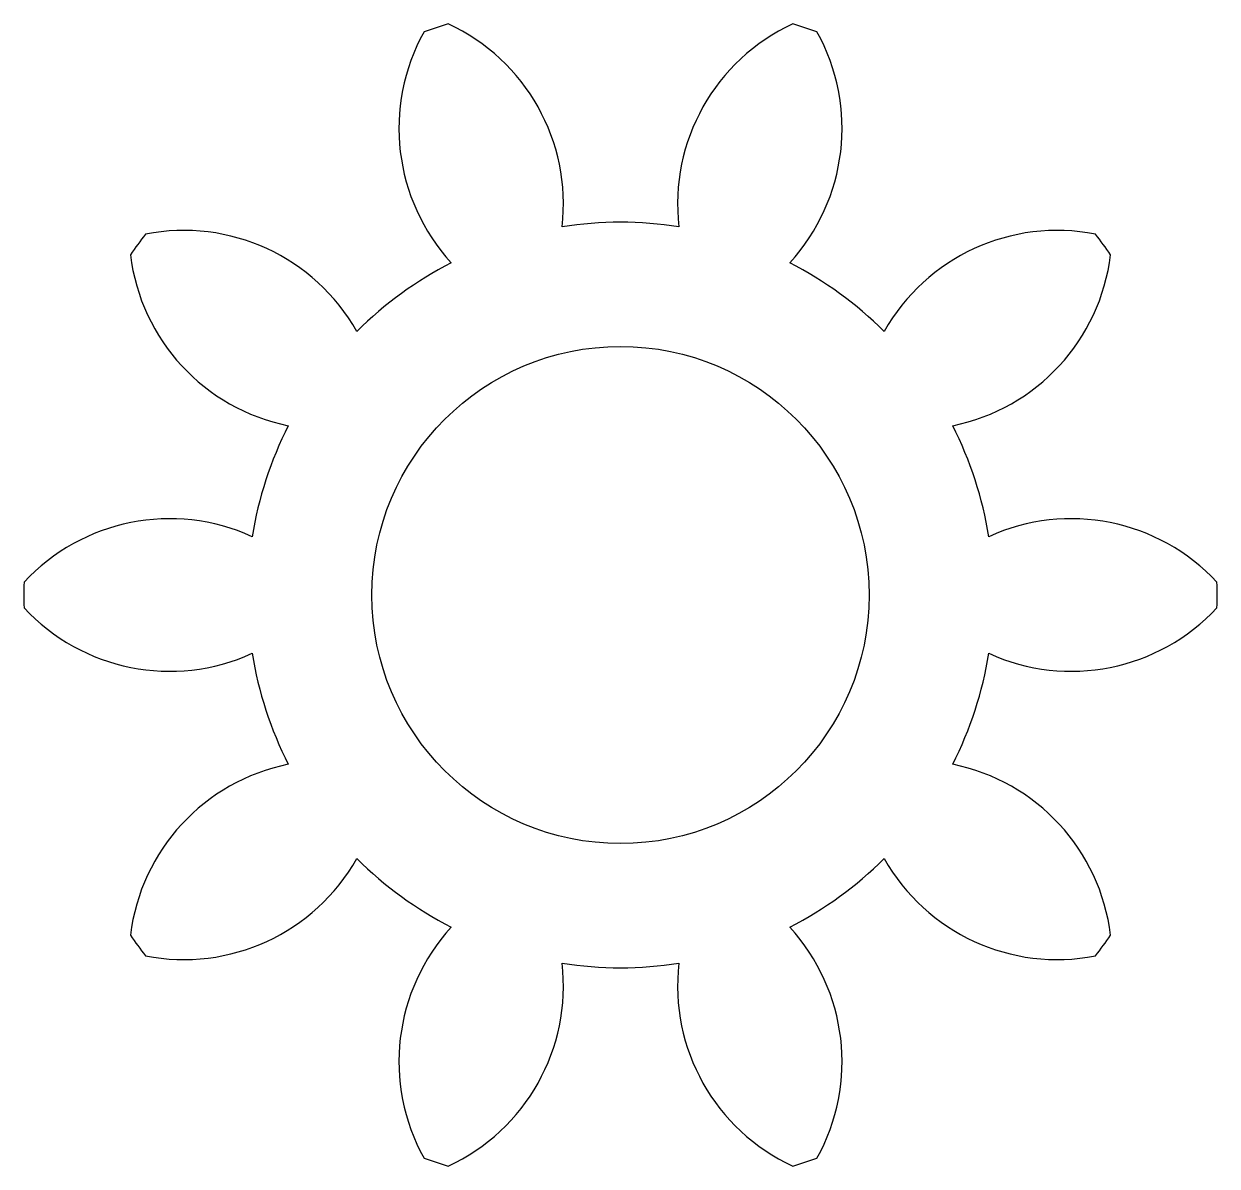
# Model space of a CAD drawing. Header units: millimetres. Extents: x -12 to 12, y -11.5 to 11.5.
import ezdxf

# ---------------------------------------------------------------- set-up
doc = ezdxf.new("R2010")
doc.units = ezdxf.units.MM

msp = doc.modelspace()

# ---------------------------------------------------------------- linework, layer by layer
at = {"color": 7, "linetype": 'Continuous', "lineweight": 25}
msp.add_circle((0, 0), 5, dxfattribs=at)
for centre, radius, start, end in [((-0.456, 9.386), 4, 150.9082, 222.5304), ((0, 0), 12, 106.7734, 109.2266), ((-5.148, 7.862), 4, 353.4696, 65.0918), ((5.148, 7.862), 4, 114.9082, 186.5304), ((0.456, 9.386), 4, 317.4696, 29.0918), ((0, 0), 12, 70.7734, 73.2266), ((0, 0), 7.499, 80.9957, 99.0043), ((0, 0), 12, 142.7734, 145.2266), ((-8.785, 3.334), 4, 29.4696, 101.0918), ((8.785, 3.334), 4, 78.9082, 150.5304), ((0, 0), 12, 34.7734, 37.2266), ((-5.886, 7.325), 4, 186.9082, 258.5304), ((5.886, 7.325), 4, 281.4696, 353.0918), ((0, 0), 7.499, 116.9957, 135.0043), ((0, 0), 7.499, 44.9957, 63.0043), ((0, 0), 7.499, 152.9957, 171.0043), ((0, 0), 7.499, 8.9957, 27.0043), ((-9.067, -2.466), 4, 65.4696, 137.0918), ((9.067, -2.466), 4, 42.9082, 114.5304), ((0, 0), 12, 178.7734, 181.2266), ((0, 0), 12, 358.7734, 1.2266), ((-9.067, 2.466), 4, 222.9082, 294.5304), ((9.067, 2.466), 4, 245.4696, 317.0918), ((0, 0), 7.499, 188.9957, 207.0043), ((0, 0), 7.499, 332.9957, 351.0043), ((-5.886, -7.325), 4, 101.4696, 173.0918), ((5.886, -7.325), 4, 6.9082, 78.5304), ((-8.785, -3.334), 4, 258.9082, 330.5304), ((0, 0), 7.499, 224.9957, 243.0043), ((0, 0), 7.499, 296.9957, 315.0043), ((8.785, -3.334), 4, 209.4696, 281.0918), ((-0.456, -9.386), 4, 137.4696, 209.0918), ((0.456, -9.386), 4, 330.9082, 42.5304), ((0, 0), 12, 214.7734, 217.2266), ((0, 0), 12, 322.7734, 325.2266), ((-5.148, -7.862), 4, 294.9082, 6.5304), ((0, 0), 7.499, 260.9957, 279.0043), ((5.148, -7.862), 4, 173.4696, 245.0918), ((0, 0), 12, 250.7734, 253.2266), ((0, 0), 12, 286.7734, 289.2266)]:
    msp.add_arc(centre, radius, start, end, dxfattribs=at)

doc.saveas('drawing.dxf')
